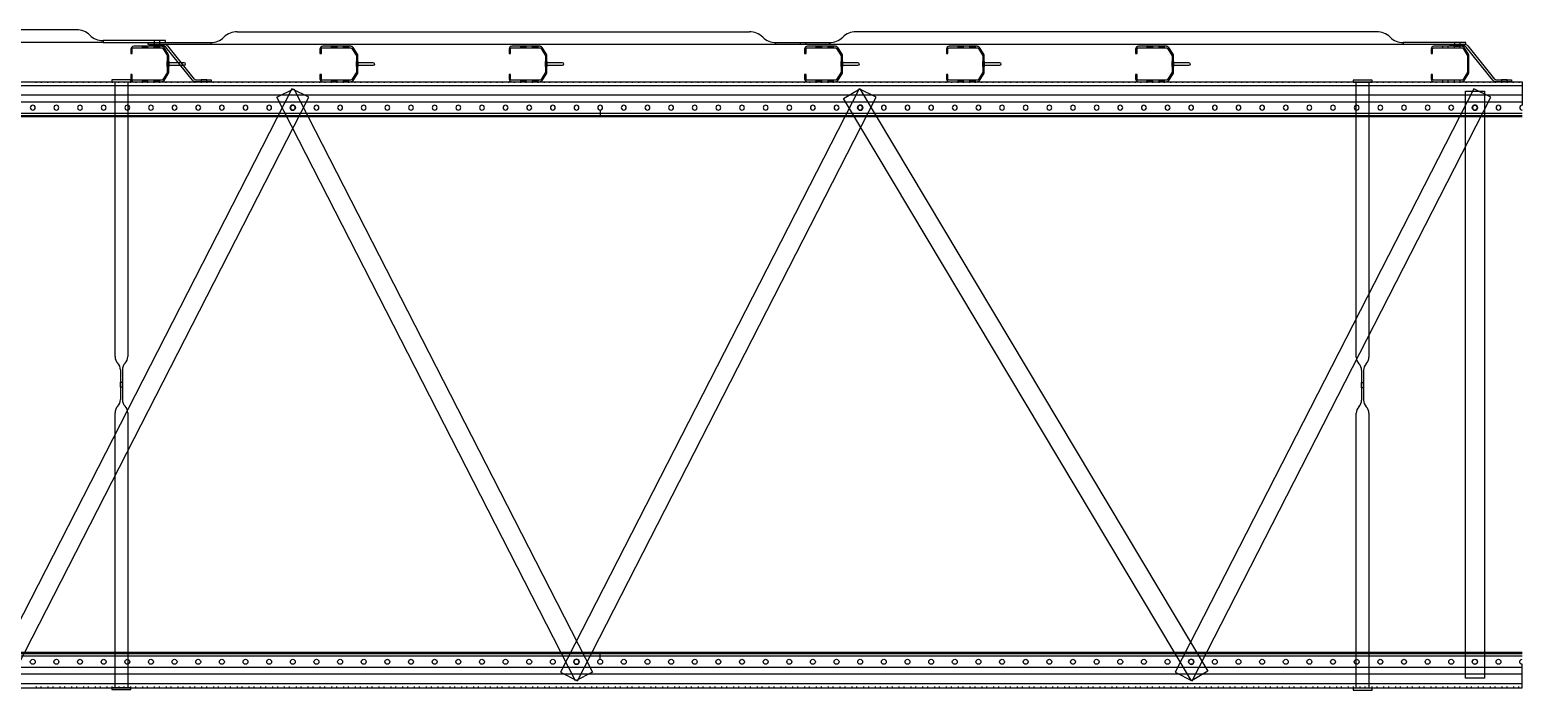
# Model space of a CAD drawing. Header units: millimetres. Extents: x -511490 to -68792, y -77452 to 318982.
# Drawn here: x -502792 to -499636, y 17859 to 19247 of the extents above; entities that cross this region are included whole.
import ezdxf

# ---------------------------------------------------------------- set-up
doc = ezdxf.new("R2010")
doc.units = ezdxf.units.MM
for name, color, linetype, lineweight in [('Multishuttle Phantom', 8, 'Continuous', 25), ('P05529 MS Rack Elevation$0$BRACING', 8, 'Continuous', 25), ('P05529 MS Rack Elevation$0$SUPPORTS & BRACKETS', 8, 'Continuous', 25)]:
    doc.layers.add(name, color=color, linetype=linetype, lineweight=lineweight)
doc.layers.add('P05529 MS Rack Elevation$0$Racking', color=8, linetype='Continuous')

# ---------------------------------------------------------------- blocks, each defined once
blk = doc.blocks.new('*U59')
for p, q in [((0, 11850), (49.8, 11850)), ((0, 11800), (0, 11850)), ((8.4, 11850), (8.4, 11800)), ((28.65, 11850), (28.65, 11800)), ((43.13, 11850), (43.13, 11800)), ((67.1, 11850), (67.1, 11800)), ((72.1, 11850), (72.1, 11800)), ((74.5, 11850), (74.5, 11800)), ((0, 11750), (0, 11800)), ((8.4, 11800), (8.4, 11750)), ((28.65, 11800), (28.65, 11750)), ((43.13, 11800), (43.13, 11750)), ((67.1, 11800), (67.1, 11750)), ((72.1, 11800), (72.1, 11750)), ((74.5, 11800), (74.5, 11750)), ((0, 11700), (0, 11750)), ((8.4, 11750), (8.4, 11700)), ((28.65, 11750), (28.65, 11700)), ((43.13, 11750), (43.13, 11700)), ((67.1, 11750), (67.1, 11700)), ((72.1, 11750), (72.1, 11700)), ((74.5, 11750), (74.5, 11700)), ((0, 11650), (0, 11700)), ((8.4, 11700), (8.4, 11650)), ((28.65, 11700), (28.65, 11650)), ((43.13, 11700), (43.13, 11650)), ((67.1, 11700), (67.1, 11650)), ((72.1, 11700), (72.1, 11650)), ((74.5, 11700), (74.5, 11650)), ((0, 11600), (0, 11650)), ((8.4, 11650), (8.4, 11600)), ((28.65, 11650), (28.65, 11600)), ((43.13, 11650), (43.13, 11600)), ((67.1, 11650), (67.1, 11600)), ((72.1, 11650), (72.1, 11600)), ((74.5, 11650), (74.5, 11600)), ((0, 11550), (0, 11600)), ((8.4, 11600), (8.4, 11550)), ((28.65, 11600), (28.65, 11550)), ((43.13, 11600), (43.13, 11550)), ((67.1, 11600), (67.1, 11550)), ((72.1, 11600), (72.1, 11550)), ((74.5, 11600), (74.5, 11550)), ((0, 11500), (0, 11550)), ((8.4, 11550), (8.4, 11500)), ((28.65, 11550), (28.65, 11500)), ((43.13, 11550), (43.13, 11500)), ((67.1, 11550), (67.1, 11500)), ((72.1, 11550), (72.1, 11500)), ((74.5, 11550), (74.5, 11500)), ((0, 11450), (0, 11500)), ((8.4, 11500), (8.4, 11450)), ((28.65, 11500), (28.65, 11450)), ((43.13, 11500), (43.13, 11450)), ((67.1, 11500), (67.1, 11450)), ((72.1, 11500), (72.1, 11450)), ((74.5, 11500), (74.5, 11450)), ((0, 11400), (0, 11450)), ((8.4, 11450), (8.4, 11400)), ((28.65, 11450), (28.65, 11400)), ((43.13, 11450), (43.13, 11400)), ((67.1, 11450), (67.1, 11400)), ((72.1, 11450), (72.1, 11400)), ((74.5, 11450), (74.5, 11400)), ((0, 11350), (0, 11400)), ((8.4, 11400), (8.4, 11350)), ((28.65, 11400), (28.65, 11350)), ((43.13, 11400), (43.13, 11350)), ((67.1, 11400), (67.1, 11350)), ((72.1, 11400), (72.1, 11350)), ((74.5, 11400), (74.5, 11350)), ((0, 11300), (0, 11350)), ((8.4, 11350), (8.4, 11300)), ((28.65, 11350), (28.65, 11300)), ((43.13, 11350), (43.13, 11300)), ((67.1, 11350), (67.1, 11300)), ((72.1, 11350), (72.1, 11300)), ((74.5, 11350), (74.5, 11300)), ((0, 11250), (0, 11300)), ((8.4, 11300), (8.4, 11250)), ((28.65, 11300), (28.65, 11250)), ((43.13, 11300), (43.13, 11250)), ((67.1, 11300), (67.1, 11250)), ((72.1, 11300), (72.1, 11250)), ((74.5, 11300), (74.5, 11250)), ((0, 11200), (0, 11250)), ((8.4, 11250), (8.4, 11200)), ((28.65, 11250), (28.65, 11200)), ((43.13, 11250), (43.13, 11200)), ((67.1, 11250), (67.1, 11200)), ((72.1, 11250), (72.1, 11200)), ((74.5, 11250), (74.5, 11200)), ((0, 11150), (0, 11200)), ((8.4, 11200), (8.4, 11150)), ((28.65, 11200), (28.65, 11150)), ((43.13, 11200), (43.13, 11150)), ((67.1, 11200), (67.1, 11150)), ((72.1, 11200), (72.1, 11150)), ((74.5, 11200), (74.5, 11150)), ((0, 11100), (0, 11150)), ((8.4, 11150), (8.4, 11100)), ((28.65, 11150), (28.65, 11100)), ((43.13, 11150), (43.13, 11100)), ((67.1, 11150), (67.1, 11100)), ((72.1, 11150), (72.1, 11100)), ((74.5, 11150), (74.5, 11100)), ((0, 11050), (0, 11100)), ((8.4, 11100), (8.4, 11050)), ((28.65, 11100), (28.65, 11050)), ((43.13, 11100), (43.13, 11050)), ((67.1, 11100), (67.1, 11050)), ((72.1, 11100), (72.1, 11050)), ((74.5, 11100), (74.5, 11050)), ((0, 11000), (0, 11050)), ((8.4, 11050), (8.4, 11000)), ((28.65, 11050), (28.65, 11000)), ((43.13, 11050), (43.13, 11000)), ((67.1, 11050), (67.1, 11000)), ((72.1, 11050), (72.1, 11000)), ((74.5, 11050), (74.5, 11000)), ((0, 10950), (0, 11000)), ((8.4, 11000), (8.4, 10950)), ((28.65, 11000), (28.65, 10950)), ((43.13, 11000), (43.13, 10950)), ((67.1, 11000), (67.1, 10950)), ((72.1, 11000), (72.1, 10950)), ((74.5, 11000), (74.5, 10950)), ((0, 10900), (0, 10950)), ((8.4, 10950), (8.4, 10900)), ((28.65, 10950), (28.65, 10900)), ((43.13, 10950), (43.13, 10900)), ((67.1, 10950), (67.1, 10900)), ((72.1, 10950), (72.1, 10900)), ((74.5, 10950), (74.5, 10900)), ((0, 10850), (0, 10900)), ((8.4, 10900), (8.4, 10850)), ((28.65, 10900), (28.65, 10850)), ((43.13, 10900), (43.13, 10850)), ((67.1, 10900), (67.1, 10850)), ((72.1, 10900), (72.1, 10850)), ((74.5, 10900), (74.5, 10850)), ((0, 10800), (0, 10850)), ((8.4, 10850), (8.4, 10800)), ((28.65, 10850), (28.65, 10800)), ((43.13, 10850), (43.13, 10800)), ((67.1, 10850), (67.1, 10800)), ((72.1, 10850), (72.1, 10800)), ((74.5, 10850), (74.5, 10800)), ((0, 10750), (0, 10800)), ((8.4, 10800), (8.4, 10750)), ((28.65, 10800), (28.65, 10750)), ((43.13, 10800), (43.13, 10750)), ((67.1, 10800), (67.1, 10750)), ((72.1, 10800), (72.1, 10750)), ((74.5, 10800), (74.5, 10750)), ((0, 10700), (0, 10750)), ((8.4, 10750), (8.4, 10700)), ((28.65, 10750), (28.65, 10700)), ((43.13, 10750), (43.13, 10700)), ((67.1, 10750), (67.1, 10700)), ((72.1, 10750), (72.1, 10700)), ((74.5, 10750), (74.5, 10700)), ((0, 10650), (0, 10700)), ((8.4, 10700), (8.4, 10650)), ((28.65, 10700), (28.65, 10650)), ((43.13, 10700), (43.13, 10650)), ((67.1, 10700), (67.1, 10650)), ((72.1, 10700), (72.1, 10650)), ((74.5, 10700), (74.5, 10650)), ((0, 10600), (0, 10650)), ((8.4, 10650), (8.4, 10600)), ((28.65, 10650), (28.65, 10600)), ((43.13, 10650), (43.13, 10600)), ((67.1, 10650), (67.1, 10600)), ((72.1, 10650), (72.1, 10600)), ((74.5, 10650), (74.5, 10600)), ((0, 10550), (0, 10600)), ((8.4, 10600), (8.4, 10550)), ((28.65, 10600), (28.65, 10550)), ((43.13, 10600), (43.13, 10550)), ((67.1, 10600), (67.1, 10550)), ((72.1, 10600), (72.1, 10550)), ((74.5, 10600), (74.5, 10550)), ((0, 10500), (0, 10550)), ((8.4, 10550), (8.4, 10500)), ((28.65, 10550), (28.65, 10500)), ((43.13, 10550), (43.13, 10500)), ((67.1, 10550), (67.1, 10500)), ((72.1, 10550), (72.1, 10500)), ((74.5, 10550), (74.5, 10500)), ((0, 10450), (0, 10500)), ((8.4, 10500), (8.4, 10450)), ((28.65, 10500), (28.65, 10450)), ((43.13, 10500), (43.13, 10450)), ((67.1, 10500), (67.1, 10450)), ((72.1, 10500), (72.1, 10450)), ((74.5, 10500), (74.5, 10450)), ((0, 10400), (0, 10450)), ((8.4, 10450), (8.4, 10400)), ((28.65, 10450), (28.65, 10400)), ((43.13, 10450), (43.13, 10400)), ((67.1, 10450), (67.1, 10400)), ((72.1, 10450), (72.1, 10400)), ((74.5, 10450), (74.5, 10400)), ((0, 10350), (0, 10400)), ((8.4, 10400), (8.4, 10350)), ((28.65, 10400), (28.65, 10350)), ((43.13, 10400), (43.13, 10350)), ((67.1, 10400), (67.1, 10350)), ((72.1, 10400), (72.1, 10350)), ((74.5, 10400), (74.5, 10350)), ((0, 10300), (0, 10350)), ((8.4, 10350), (8.4, 10300)), ((28.65, 10350), (28.65, 10300)), ((43.13, 10350), (43.13, 10300)), ((67.1, 10350), (67.1, 10300)), ((72.1, 10350), (72.1, 10300)), ((74.5, 10350), (74.5, 10300)), ((0, 10250), (0, 10300)), ((8.4, 10300), (8.4, 10250)), ((28.65, 10300), (28.65, 10250)), ((43.13, 10300), (43.13, 10250)), ((67.1, 10300), (67.1, 10250)), ((72.1, 10300), (72.1, 10250)), ((74.5, 10300), (74.5, 10250)), ((0, 10200), (0, 10250)), ((8.4, 10250), (8.4, 10200)), ((28.65, 10250), (28.65, 10200)), ((43.13, 10250), (43.13, 10200)), ((67.1, 10250), (67.1, 10200)), ((72.1, 10250), (72.1, 10200)), ((74.5, 10250), (74.5, 10200)), ((0, 10150), (0, 10200)), ((8.4, 10200), (8.4, 10150)), ((28.65, 10200), (28.65, 10150)), ((43.13, 10200), (43.13, 10150)), ((67.1, 10200), (67.1, 10150)), ((72.1, 10200), (72.1, 10150)), ((74.5, 10200), (74.5, 10150)), ((0, 10100), (0, 10150)), ((8.4, 10150), (8.4, 10100)), ((28.65, 10150), (28.65, 10100)), ((43.13, 10150), (43.13, 10100)), ((67.1, 10150), (67.1, 10100)), ((72.1, 10150), (72.1, 10100)), ((74.5, 10150), (74.5, 10100)), ((0, 10050), (0, 10100)), ((8.4, 10100), (8.4, 10050)), ((28.65, 10100), (28.65, 10050)), ((43.13, 10100), (43.13, 10050)), ((67.1, 10100), (67.1, 10050)), ((72.1, 10100), (72.1, 10050)), ((74.5, 10100), (74.5, 10050)), ((0, 10000), (0, 10050)), ((8.4, 10050), (8.4, 10000)), ((28.65, 10050), (28.65, 10000)), ((43.13, 10050), (43.13, 10000)), ((67.1, 10050), (67.1, 10000)), ((72.1, 10050), (72.1, 10000)), ((74.5, 10050), (74.5, 10000)), ((0, 9950), (0, 10000)), ((8.4, 10000), (8.4, 9950)), ((28.65, 10000), (28.65, 9950)), ((43.13, 10000), (43.13, 9950)), ((67.1, 10000), (67.1, 9950)), ((72.1, 10000), (72.1, 9950)), ((74.5, 10000), (74.5, 9950)), ((0, 9900), (0, 9950)), ((8.4, 9950), (8.4, 9900)), ((28.65, 9950), (28.65, 9900)), ((43.13, 9950), (43.13, 9900)), ((67.1, 9950), (67.1, 9900)), ((72.1, 9950), (72.1, 9900)), ((74.5, 9950), (74.5, 9900)), ((0, 9850), (0, 9900)), ((8.4, 9900), (8.4, 9850)), ((28.65, 9900), (28.65, 9850)), ((43.13, 9900), (43.13, 9850)), ((60.2, 9900), (74.5, 9900)), ((67.1, 9900), (67.1, 9850)), ((72.1, 9900), (72.1, 9850)), ((74.5, 9900), (74.5, 9850)), ((0, 9800), (0, 9850)), ((8.4, 9850), (8.4, 9800)), ((28.65, 9850), (28.65, 9800)), ((43.13, 9850), (43.13, 9800)), ((67.1, 9850), (67.1, 9800)), ((72.1, 9850), (72.1, 9800)), ((74.5, 9850), (74.5, 9800)), ((0, 9750), (0, 9800)), ((8.4, 9800), (8.4, 9750)), ((28.65, 9800), (28.65, 9750)), ((43.13, 9800), (43.13, 9750)), ((67.1, 9800), (67.1, 9750)), ((72.1, 9800), (72.1, 9750)), ((74.5, 9800), (74.5, 9750)), ((0, 9700), (0, 9750)), ((8.4, 9750), (8.4, 9700)), ((28.65, 9750), (28.65, 9700)), ((43.13, 9750), (43.13, 9700)), ((67.1, 9750), (67.1, 9700)), ((72.1, 9750), (72.1, 9700)), ((74.5, 9750), (74.5, 9700)), ((0, 9650), (0, 9700)), ((8.4, 9700), (8.4, 9650)), ((28.65, 9700), (28.65, 9650)), ((43.13, 9700), (43.13, 9650)), ((67.1, 9700), (67.1, 9650)), ((72.1, 9700), (72.1, 9650)), ((74.5, 9700), (74.5, 9650)), ((0, 9600), (0, 9650)), ((8.4, 9650), (8.4, 9600)), ((28.65, 9650), (28.65, 9600)), ((43.13, 9650), (43.13, 9600)), ((67.1, 9650), (67.1, 9600)), ((72.1, 9650), (72.1, 9600)), ((74.5, 9650), (74.5, 9600)), ((0, 9550), (0, 9600)), ((8.4, 9600), (8.4, 9550)), ((28.65, 9600), (28.65, 9550)), ((43.13, 9600), (43.13, 9550)), ((67.1, 9600), (67.1, 9550)), ((72.1, 9600), (72.1, 9550)), ((74.5, 9600), (74.5, 9550)), ((0, 9500), (0, 9550)), ((8.4, 9550), (8.4, 9500)), ((28.65, 9550), (28.65, 9500)), ((43.13, 9550), (43.13, 9500)), ((67.1, 9550), (67.1, 9500)), ((72.1, 9550), (72.1, 9500)), ((74.5, 9550), (74.5, 9500)), ((0, 9450), (0, 9500)), ((8.4, 9500), (8.4, 9450)), ((28.65, 9500), (28.65, 9450)), ((43.13, 9500), (43.13, 9450)), ((67.1, 9500), (67.1, 9450)), ((72.1, 9500), (72.1, 9450)), ((74.5, 9500), (74.5, 9450)), ((0, 9400), (0, 9450)), ((8.4, 9450), (8.4, 9400)), ((28.65, 9450), (28.65, 9400)), ((43.13, 9450), (43.13, 9400)), ((67.1, 9450), (67.1, 9400)), ((72.1, 9450), (72.1, 9400)), ((74.5, 9450), (74.5, 9400)), ((0, 9350), (0, 9400)), ((8.4, 9400), (8.4, 9350)), ((28.65, 9400), (28.65, 9350)), ((43.13, 9400), (43.13, 9350)), ((67.1, 9400), (67.1, 9350)), ((72.1, 9400), (72.1, 9350)), ((74.5, 9400), (74.5, 9350)), ((0, 9300), (0, 9350)), ((8.4, 9350), (8.4, 9300)), ((28.65, 9350), (28.65, 9300)), ((43.13, 9350), (43.13, 9300)), ((67.1, 9350), (67.1, 9300)), ((72.1, 9350), (72.1, 9300)), ((74.5, 9350), (74.5, 9300)), ((0, 9250), (0, 9300)), ((8.4, 9300), (8.4, 9250)), ((28.65, 9300), (28.65, 9250)), ((43.13, 9300), (43.13, 9250)), ((67.1, 9300), (67.1, 9250)), ((72.1, 9300), (72.1, 9250)), ((74.5, 9300), (74.5, 9250)), ((0, 9200), (0, 9250)), ((8.4, 9250), (8.4, 9200)), ((28.65, 9250), (28.65, 9200)), ((43.13, 9250), (43.13, 9200)), ((67.1, 9250), (67.1, 9200)), ((72.1, 9250), (72.1, 9200)), ((74.5, 9250), (74.5, 9200)), ((0, 9150), (0, 9200)), ((8.4, 9200), (8.4, 9150)), ((28.65, 9200), (28.65, 9150)), ((43.13, 9200), (43.13, 9150)), ((67.1, 9200), (67.1, 9150)), ((72.1, 9200), (72.1, 9150)), ((74.5, 9200), (74.5, 9150)), ((0, 9100), (0, 9150)), ((8.4, 9150), (8.4, 9100)), ((28.65, 9150), (28.65, 9100)), ((43.13, 9150), (43.13, 9100)), ((67.1, 9150), (67.1, 9100)), ((72.1, 9150), (72.1, 9100)), ((74.5, 9150), (74.5, 9100)), ((0, 9050), (0, 9100)), ((8.4, 9100), (8.4, 9050)), ((28.65, 9100), (28.65, 9050)), ((43.13, 9100), (43.13, 9050)), ((67.1, 9100), (67.1, 9050)), ((72.1, 9100), (72.1, 9050)), ((74.5, 9100), (74.5, 9050)), ((0, 9000), (0, 9050)), ((8.4, 9050), (8.4, 9000)), ((28.65, 9050), (28.65, 9000)), ((43.13, 9050), (43.13, 9000)), ((67.1, 9050), (67.1, 9000)), ((72.1, 9050), (72.1, 9000)), ((74.5, 9050), (74.5, 9000)), ((0, 8950), (0, 9000)), ((8.4, 9000), (8.4, 8950)), ((28.65, 9000), (28.65, 8950)), ((43.13, 9000), (43.13, 8950)), ((67.1, 9000), (67.1, 8950)), ((72.1, 9000), (72.1, 8950)), ((74.5, 9000), (74.5, 8950)), ((0, 8900), (0, 8950)), ((8.4, 8950), (8.4, 8900)), ((28.65, 8950), (28.65, 8900)), ((43.13, 8950), (43.13, 8900)), ((67.1, 8950), (67.1, 8900)), ((72.1, 8950), (72.1, 8900)), ((74.5, 8950), (74.5, 8900)), ((0, 8850), (0, 8900)), ((8.4, 8900), (8.4, 8850)), ((28.65, 8900), (28.65, 8850)), ((43.13, 8900), (43.13, 8850)), ((67.1, 8900), (67.1, 8850)), ((72.1, 8900), (72.1, 8850)), ((74.5, 8900), (74.5, 8850)), ((0, 8800), (0, 8850)), ((8.4, 8850), (8.4, 8800)), ((28.65, 8850), (28.65, 8800)), ((43.13, 8850), (43.13, 8800)), ((67.1, 8850), (67.1, 8800)), ((72.1, 8850), (72.1, 8800)), ((74.5, 8850), (74.5, 8800)), ((0, 8750), (0, 8800)), ((8.4, 8800), (8.4, 8750)), ((28.65, 8800), (28.65, 8750)), ((43.13, 8800), (43.13, 8750)), ((67.1, 8800), (67.1, 8750)), ((72.1, 8800), (72.1, 8750)), ((74.5, 8800), (74.5, 8750)), ((0, 8700), (0, 8750)), ((8.4, 8750), (8.4, 8700)), ((28.65, 8750), (28.65, 8700)), ((43.13, 8750), (43.13, 8700)), ((67.1, 8750), (67.1, 8700)), ((72.1, 8750), (72.1, 8700)), ((74.5, 8750), (74.5, 8700)), ((0, 8650), (0, 8700)), ((8.4, 8700), (8.4, 8650)), ((28.65, 8700), (28.65, 8650)), ((43.13, 8700), (43.13, 8650)), ((67.1, 8700), (67.1, 8650)), ((72.1, 8700), (72.1, 8650)), ((74.5, 8700), (74.5, 8650))]:
    blk.add_line(p, q)
for points in [[(2.4, 11832), (0, 11832), (0, 11843), (2.4, 11843)], [(2.4, 11807), (0, 11807), (0, 11818), (2.4, 11818)], [(2.4, 11782), (0, 11782), (0, 11793), (2.4, 11793)], [(2.4, 11757), (0, 11757), (0, 11768), (2.4, 11768)], [(2.4, 11732), (0, 11732), (0, 11743), (2.4, 11743)], [(2.4, 11707), (0, 11707), (0, 11718), (2.4, 11718)], [(2.4, 11682), (0, 11682), (0, 11693), (2.4, 11693)], [(2.4, 11657), (0, 11657), (0, 11668), (2.4, 11668)], [(2.4, 11632), (0, 11632), (0, 11643), (2.4, 11643)], [(2.4, 11607), (0, 11607), (0, 11618), (2.4, 11618)], [(2.4, 11582), (0, 11582), (0, 11593), (2.4, 11593)], [(2.4, 11557), (0, 11557), (0, 11568), (2.4, 11568)], [(2.4, 11532), (0, 11532), (0, 11543), (2.4, 11543)], [(2.4, 11507), (0, 11507), (0, 11518), (2.4, 11518)], [(2.4, 11482), (0, 11482), (0, 11493), (2.4, 11493)], [(2.4, 11457), (0, 11457), (0, 11468), (2.4, 11468)], [(2.4, 11432), (0, 11432), (0, 11443), (2.4, 11443)], [(2.4, 11407), (0, 11407), (0, 11418), (2.4, 11418)], [(2.4, 11382), (0, 11382), (0, 11393), (2.4, 11393)], [(2.4, 11357), (0, 11357), (0, 11368), (2.4, 11368)], [(2.4, 11332), (0, 11332), (0, 11343), (2.4, 11343)], [(2.4, 11307), (0, 11307), (0, 11318), (2.4, 11318)], [(2.4, 11282), (0, 11282), (0, 11293), (2.4, 11293)], [(2.4, 11257), (0, 11257), (0, 11268), (2.4, 11268)], [(2.4, 11232), (0, 11232), (0, 11243), (2.4, 11243)], [(2.4, 11207), (0, 11207), (0, 11218), (2.4, 11218)], [(2.4, 11182), (0, 11182), (0, 11193), (2.4, 11193)], [(2.4, 11157), (0, 11157), (0, 11168), (2.4, 11168)], [(2.4, 11132), (0, 11132), (0, 11143), (2.4, 11143)], [(2.4, 11107), (0, 11107), (0, 11118), (2.4, 11118)], [(2.4, 11082), (0, 11082), (0, 11093), (2.4, 11093)], [(2.4, 11057), (0, 11057), (0, 11068), (2.4, 11068)], [(2.4, 11032), (0, 11032), (0, 11043), (2.4, 11043)], [(2.4, 11007), (0, 11007), (0, 11018), (2.4, 11018)], [(2.4, 10982), (0, 10982), (0, 10993), (2.4, 10993)], [(2.4, 10957), (0, 10957), (0, 10968), (2.4, 10968)], [(2.4, 10932), (0, 10932), (0, 10943), (2.4, 10943)], [(2.4, 10907), (0, 10907), (0, 10918), (2.4, 10918)], [(2.4, 10882), (0, 10882), (0, 10893), (2.4, 10893)], [(2.4, 10857), (0, 10857), (0, 10868), (2.4, 10868)], [(2.4, 10832), (0, 10832), (0, 10843), (2.4, 10843)], [(2.4, 10807), (0, 10807), (0, 10818), (2.4, 10818)], [(2.4, 10782), (0, 10782), (0, 10793), (2.4, 10793)], [(2.4, 10757), (0, 10757), (0, 10768), (2.4, 10768)], [(2.4, 10732), (0, 10732), (0, 10743), (2.4, 10743)], [(2.4, 10707), (0, 10707), (0, 10718), (2.4, 10718)], [(2.4, 10682), (0, 10682), (0, 10693), (2.4, 10693)], [(2.4, 10657), (0, 10657), (0, 10668), (2.4, 10668)], [(2.4, 10632), (0, 10632), (0, 10643), (2.4, 10643)], [(2.4, 10607), (0, 10607), (0, 10618), (2.4, 10618)], [(2.4, 10582), (0, 10582), (0, 10593), (2.4, 10593)], [(2.4, 10557), (0, 10557), (0, 10568), (2.4, 10568)], [(2.4, 10532), (0, 10532), (0, 10543), (2.4, 10543)], [(2.4, 10507), (0, 10507), (0, 10518), (2.4, 10518)], [(2.4, 10482), (0, 10482), (0, 10493), (2.4, 10493)], [(2.4, 10457), (0, 10457), (0, 10468), (2.4, 10468)], [(2.4, 10432), (0, 10432), (0, 10443), (2.4, 10443)], [(2.4, 10407), (0, 10407), (0, 10418), (2.4, 10418)], [(2.4, 10382), (0, 10382), (0, 10393), (2.4, 10393)], [(2.4, 10357), (0, 10357), (0, 10368), (2.4, 10368)], [(2.4, 10332), (0, 10332), (0, 10343), (2.4, 10343)], [(2.4, 10307), (0, 10307), (0, 10318), (2.4, 10318)], [(2.4, 10282), (0, 10282), (0, 10293), (2.4, 10293)], [(2.4, 10257), (0, 10257), (0, 10268), (2.4, 10268)], [(2.4, 10232), (0, 10232), (0, 10243), (2.4, 10243)], [(2.4, 10207), (0, 10207), (0, 10218), (2.4, 10218)], [(2.4, 10182), (0, 10182), (0, 10193), (2.4, 10193)], [(2.4, 10157), (0, 10157), (0, 10168), (2.4, 10168)], [(2.4, 10132), (0, 10132), (0, 10143), (2.4, 10143)], [(2.4, 10107), (0, 10107), (0, 10118), (2.4, 10118)], [(2.4, 10082), (0, 10082), (0, 10093), (2.4, 10093)], [(2.4, 10057), (0, 10057), (0, 10068), (2.4, 10068)], [(2.4, 10032), (0, 10032), (0, 10043), (2.4, 10043)], [(2.4, 10007), (0, 10007), (0, 10018), (2.4, 10018)], [(2.4, 9982), (0, 9982), (0, 9993), (2.4, 9993)], [(2.4, 9957), (0, 9957), (0, 9968), (2.4, 9968)], [(2.4, 9932), (0, 9932), (0, 9943), (2.4, 9943)], [(2.4, 9907), (0, 9907), (0, 9918), (2.4, 9918)], [(2.4, 9882), (0, 9882), (0, 9893), (2.4, 9893)], [(2.4, 9857), (0, 9857), (0, 9868), (2.4, 9868)], [(2.4, 9832), (0, 9832), (0, 9843), (2.4, 9843)], [(2.4, 9807), (0, 9807), (0, 9818), (2.4, 9818)], [(2.4, 9782), (0, 9782), (0, 9793), (2.4, 9793)], [(2.4, 9757), (0, 9757), (0, 9768), (2.4, 9768)], [(2.4, 9732), (0, 9732), (0, 9743), (2.4, 9743)], [(2.4, 9707), (0, 9707), (0, 9718), (2.4, 9718)], [(2.4, 9682), (0, 9682), (0, 9693), (2.4, 9693)], [(2.4, 9657), (0, 9657), (0, 9668), (2.4, 9668)], [(2.4, 9632), (0, 9632), (0, 9643), (2.4, 9643)], [(2.4, 9607), (0, 9607), (0, 9618), (2.4, 9618)], [(2.4, 9582), (0, 9582), (0, 9593), (2.4, 9593)], [(2.4, 9557), (0, 9557), (0, 9568), (2.4, 9568)], [(2.4, 9532), (0, 9532), (0, 9543), (2.4, 9543)], [(2.4, 9507), (0, 9507), (0, 9518), (2.4, 9518)], [(2.4, 9482), (0, 9482), (0, 9493), (2.4, 9493)], [(2.4, 9457), (0, 9457), (0, 9468), (2.4, 9468)], [(2.4, 9432), (0, 9432), (0, 9443), (2.4, 9443)], [(2.4, 9407), (0, 9407), (0, 9418), (2.4, 9418)], [(2.4, 9382), (0, 9382), (0, 9393), (2.4, 9393)], [(2.4, 9357), (0, 9357), (0, 9368), (2.4, 9368)], [(2.4, 9332), (0, 9332), (0, 9343), (2.4, 9343)], [(2.4, 9307), (0, 9307), (0, 9318), (2.4, 9318)], [(2.4, 9282), (0, 9282), (0, 9293), (2.4, 9293)], [(2.4, 9257), (0, 9257), (0, 9268), (2.4, 9268)], [(2.4, 9232), (0, 9232), (0, 9243), (2.4, 9243)], [(2.4, 9207), (0, 9207), (0, 9218), (2.4, 9218)], [(2.4, 9182), (0, 9182), (0, 9193), (2.4, 9193)], [(2.4, 9157), (0, 9157), (0, 9168), (2.4, 9168)], [(2.4, 9132), (0, 9132), (0, 9143), (2.4, 9143)], [(2.4, 9107), (0, 9107), (0, 9118), (2.4, 9118)], [(2.4, 9082), (0, 9082), (0, 9093), (2.4, 9093)], [(2.4, 9057), (0, 9057), (0, 9068), (2.4, 9068)], [(2.4, 9032), (0, 9032), (0, 9043), (2.4, 9043)], [(2.4, 9007), (0, 9007), (0, 9018), (2.4, 9018)], [(2.4, 8982), (0, 8982), (0, 8993), (2.4, 8993)], [(2.4, 8957), (0, 8957), (0, 8968), (2.4, 8968)], [(2.4, 8932), (0, 8932), (0, 8943), (2.4, 8943)], [(2.4, 8907), (0, 8907), (0, 8918), (2.4, 8918)], [(2.4, 8882), (0, 8882), (0, 8893), (2.4, 8893)], [(2.4, 8857), (0, 8857), (0, 8868), (2.4, 8868)], [(2.4, 8832), (0, 8832), (0, 8843), (2.4, 8843)], [(2.4, 8807), (0, 8807), (0, 8818), (2.4, 8818)], [(2.4, 8782), (0, 8782), (0, 8793), (2.4, 8793)], [(2.4, 8757), (0, 8757), (0, 8768), (2.4, 8768)], [(2.4, 8732), (0, 8732), (0, 8743), (2.4, 8743)], [(2.4, 8707), (0, 8707), (0, 8718), (2.4, 8718)]]:
    blk.add_lwpolyline(points)
for centre, start, end in [((55, 11850), 180, 0), ((55, 11800), 0, 180), ((55, 11800), 180, 0), ((55, 11750), 0, 180), ((55, 11750), 180, 0), ((55, 11700), 0, 180), ((55, 11700), 180, 0), ((55, 11650), 0, 180), ((55, 11650), 180, 0), ((55, 11600), 0, 180), ((55, 11600), 180, 0), ((55, 11550), 0, 180), ((55, 11550), 180, 0), ((55, 11500), 0, 180), ((55, 11500), 180, 0), ((55, 11450), 0, 180), ((55, 11450), 180, 0), ((55, 11400), 0, 180), ((55, 11400), 180, 0), ((55, 11350), 0, 180), ((55, 11350), 180, 0), ((55, 11300), 0, 180), ((55, 11300), 180, 0), ((55, 11250), 0, 180), ((55, 11250), 180, 0), ((55, 11200), 0, 180), ((55, 11200), 180, 0), ((55, 11150), 0, 180), ((55, 11150), 180, 0), ((55, 11100), 0, 180), ((55, 11100), 180, 0), ((55, 11050), 0, 180), ((55, 11050), 180, 0), ((55, 11000), 0, 180), ((55, 11000), 180, 0), ((55, 10950), 0, 180), ((55, 10950), 180, 0), ((55, 10900), 0, 180), ((55, 10900), 180, 0), ((55, 10850), 0, 180), ((55, 10850), 180, 0), ((55, 10800), 0, 180), ((55, 10800), 180, 0), ((55, 10750), 0, 180), ((55, 10750), 180, 0), ((55, 10700), 0, 180), ((55, 10700), 180, 0), ((55, 10650), 0, 180), ((55, 10650), 180, 0), ((55, 10600), 0, 180), ((55, 10600), 180, 0), ((55, 10550), 0, 180), ((55, 10550), 180, 0), ((55, 10500), 0, 180), ((55, 10500), 180, 0), ((55, 10450), 0, 180), ((55, 10450), 180, 0), ((55, 10400), 0, 180), ((55, 10400), 180, 0), ((55, 10350), 0, 180), ((55, 10350), 180, 0), ((55, 10300), 0, 180), ((55, 10300), 180, 0), ((55, 10250), 0, 180), ((55, 10250), 180, 0), ((55, 10200), 0, 180), ((55, 10200), 180, 0), ((55, 10150), 0, 180), ((55, 10150), 180, 0), ((55, 10100), 0, 180), ((55, 10100), 180, 0), ((55, 10050), 0, 180), ((55, 10050), 180, 0), ((55, 10000), 0, 180), ((55, 10000), 180, 0), ((55, 9950), 0, 180), ((55, 9950), 180, 0), ((55, 9900), 0, 180), ((55, 9900), 180, 0), ((55, 9850), 0, 180), ((55, 9850), 180, 0), ((55, 9800), 0, 180), ((55, 9800), 180, 0), ((55, 9750), 0, 180), ((55, 9750), 180, 0), ((55, 9700), 0, 180), ((55, 9700), 180, 0), ((55, 9650), 0, 180), ((55, 9650), 180, 0), ((55, 9600), 0, 180), ((55, 9600), 180, 0), ((55, 9550), 0, 180), ((55, 9550), 180, 0), ((55, 9500), 0, 180), ((55, 9500), 180, 0), ((55, 9450), 0, 180), ((55, 9450), 180, 0), ((55, 9400), 0, 180), ((55, 9400), 180, 0), ((55, 9350), 0, 180), ((55, 9350), 180, 0), ((55, 9300), 0, 180), ((55, 9300), 180, 0), ((55, 9250), 0, 180), ((55, 9250), 180, 0), ((55, 9200), 0, 180), ((55, 9200), 180, 0), ((55, 9150), 0, 180), ((55, 9150), 180, 0), ((55, 9100), 0, 180), ((55, 9100), 180, 0), ((55, 9050), 0, 180), ((55, 9050), 180, 0), ((55, 9000), 0, 180), ((55, 9000), 180, 0), ((55, 8950), 0, 180), ((55, 8950), 180, 0), ((55, 8900), 0, 180), ((55, 8900), 180, 0), ((55, 8850), 0, 180), ((55, 8850), 180, 0), ((55, 8800), 0, 180), ((55, 8800), 180, 0), ((55, 8750), 0, 180), ((55, 8750), 180, 0), ((55, 8700), 0, 180), ((55, 8700), 180, 0)]:
    blk.add_arc(centre, 5.2, start, end)
blk = doc.blocks.new('*U55')
blk.add_lwpolyline([(-35, 20), (1208, 20), (1208, -20), (-35, -20)], close=True)
for centre in [(0, 0), (1173, 0)]:
    blk.add_circle(centre, 5.5)
blk = doc.blocks.new('*U56')
blk.add_lwpolyline([(-40.3, 1.9), (1195.1, 633.7), (1213.3, 598.1), (-22.1, -33.7)], close=True)
for centre in [(1173, 600), (0, 0)]:
    blk.add_circle(centre, 5.5)
blk = doc.blocks.new('*U46')
blk.add_lwpolyline([(-40.3, -0.8), (1192.8, 735.1), (1213.3, 700.8), (-19.8, -35.1)], close=True)
for centre in [(1173, 700), (0, 0)]:
    blk.add_circle(centre, 5.5)
blk = doc.blocks.new('*U30')
blk.add_lwpolyline([(-6, -52), (-15.4, -52), (-15.4, -55), (-6, -55, 0.414214), (0, -49), (0, 10, 0.256291), (-2.8, 15.1), (-16.9, 24.1, 0.142766), (-20.1, 25), (-54.9, 25, 0.142766), (-58.1, 24.1), (-72.2, 15.1, 0.256291), (-75, 10), (-75, -49, 0.414214), (-69, -55), (-59.6, -55), (-59.6, -52), (-69, -52, -0.414214), (-72, -49), (-72, 10, -0.256291), (-70.6, 12.5), (-56.5, 21.5, -0.142766), (-54.9, 22), (-20.1, 22, -0.142766), (-18.5, 21.5), (-4.4, 12.5, -0.256291), (-3, 10), (-3, -49, -0.414214)], format="xyb", close=True)
for points in [[(-75, 5.5), (-72, 5.5), (-72, -5.5), (-75, -5.5)], [(-43, 25), (-32, 25), (-32, 22), (-43, 22)], [(-3, 5.5), (0, 5.5), (0, -5.5), (-3, -5.5)], [(-75, -19.5), (-72, -19.5), (-72, -30.5), (-75, -30.5)], [(-3, -19.5), (0, -19.5), (0, -30.5), (-3, -30.5)]]:
    blk.add_lwpolyline(points, close=True)
blk = doc.blocks.new('*U52')
for p, q in [((610, 2), (673, 2)), ((610, -2), (673, -2))]:
    blk.add_line(p, q)
for points in [[(0, 20), (-4, 20), (-4, -20), (0, -20)], [(636, 2), (647, 2), (647, -2), (636, -2)], [(1287, 20), (1283, 20), (1283, -20), (1287, -20)]]:
    blk.add_lwpolyline(points, close=True)
for points in [[(582, -13.5), (0, -13.5), (0, 13.5), (582, 13.5)], [(701, 13.5), (1283, 13.5), (1283, -13.5), (701, -13.5)]]:
    blk.add_lwpolyline(points)
for centre, start, end in [((582, -6.5), 45.5409, 90), ((610, 22), 225.5409, 270), ((673, 22), 270, 314.4591), ((701, -6.5), 90, 134.4591), ((582, 6.5), 270, 314.4591), ((610, -22), 90, 134.4591), ((673, -22), 45.5409, 90), ((701, 6.5), 225.5409, 270)]:
    blk.add_arc(centre, 20, start, end)
blk = doc.blocks.new('*U53')
for p, q in [((4, 15), (0, 15)), ((0, 15), (0, -18.1)), ((4, -18.1), (4, 15)), ((3, -24.3), (73.5, -80.7)), ((76, -77.6), (5.5, -21.2)), ((75, -83.8), (75, -115)), ((79, -115), (79, -83.8)), ((75, -115), (79, -115))]:
    blk.add_line(p, q)
for points in [[(0, 6), (4, 6), (4, -6), (0, -6)], [(75, -94), (79, -94), (79, -106), (75, -106)]]:
    blk.add_lwpolyline(points, close=True)
for centre, radius, start, end in [((8, -18.1), 8, 180, 231.3402), ((8, -18.1), 4, 180, 231.3402), ((71, -83.8), 4, 0, 51.3402), ((71, -83.8), 8, 0, 51.3402)]:
    blk.add_arc(centre, radius, start, end)
blk = doc.blocks.new('P05529 MS Rack Elevation$0$PLAN BRACE END')
at = {"layer": 'P05529 MS Rack Elevation$0$BRACING'}
blk.add_blockref('*U52', (-1284, -75), dxfattribs=at)
at = {"layer": 'P05529 MS Rack Elevation$0$SUPPORTS & BRACKETS', "xscale": -1}
blk.add_blockref('*U53', (-1284, 100), dxfattribs=at)
blk = doc.blocks.new('*U40')
for p, q in [((0, 2930.5), (4, 2930.5)), ((0, 2919.5), (4, 2919.5)), ((4, 2811.1), (4, 1519.7)), ((-22.9, 2755.1), (-22.9, 1575.7)), ((0, 1468.6), (4, 1468.6)), ((0, 1457.6), (4, 1457.6)), ((4, 113.9), (4, 1406.5)), ((-22.9, 169.9), (-22.9, 1350.4)), ((0, 5.5), (4, 5.5)), ((0, -5.5), (4, -5.5))]:
    blk.add_line(p, q)
for points in [[(4, 2811.1), (4, 2943.1), (0, 2943.1), (0, 2811.1), (4, 2811.1)], [(4, 113.9), (4, -18.1), (0, -18.1), (0, 113.9), (4, 113.9)]]:
    blk.add_lwpolyline(points)
blk.add_lwpolyline([(4, 1406.5), (0, 1406.5), (0, 1519.7), (4, 1519.7)], close=True)
for centre, start, end in [((-40, 2811.1), 315.5409, 0), ((17.1, 2755.1), 135.5409, 180), ((17.1, 1575.7), 180, 224.4591), ((-40, 1519.7), 0, 44.4591), ((-40, 1406.5), 315.5409, 0), ((17.1, 1350.4), 135.5409, 180), ((17.1, 169.9), 180, 224.4591), ((-40, 113.9), 0, 44.4591)]:
    blk.add_arc(centre, 40, start, end)
blk = doc.blocks.new('P05529 MS Rack Elevation$0$Backstops')
at = {"layer": 'P05529 MS Rack Elevation$0$Racking'}
blk.add_lwpolyline([(0, 3.15), (31.85, 3.15, -1), (31.85, -3.15), (0, -3.15)], format="xyb", dxfattribs=at)
blk = doc.blocks.new('Multishuttle')
at = {"layer": 'Multishuttle Phantom', "color": 8}
for p, q in [((9136.4, 9200.9), (10219.8, 9200.9)), ((11546.6, 9200.9), (10445.1, 9200.9)), ((8961, 9178), (8961, 9174)), ((8972, 9178), (8972, 9174)), ((10327, 9178), (10327, 9174)), ((10338, 9178), (10338, 9174)), ((11711, 9178), (11711, 9174)), ((11722, 9178), (11722, 9174))]:
    blk.add_line(p, q, dxfattribs=at)
for points in [[(11734.6, 9174), (8948.4, 9174), (8948.4, 9178), (9080.4, 9178), (9080.4, 9174)], [(10275.9, 9174), (10275.9, 9178), (10389, 9178), (10389, 9174)], [(11734.6, 9174), (11734.6, 9178), (11602.6, 9178), (11602.6, 9174)], [(11686, 9167), (11686, 9170)], [(11697, 9170), (11697, 9167)], [(11711, 9167), (11711, 9170)], [(11722, 9170), (11722, 9167)], [(11738.5, 9138), (11741.5, 9138)], [(11741.5, 9127), (11738.5, 9127)], [(11686, 9095), (11686, 9098)], [(11697, 9098), (11697, 9095)], [(11711, 9095), (11711, 9098)], [(11722, 9098), (11722, 9095)]]:
    blk.add_lwpolyline(points, dxfattribs=at)
blk.add_lwpolyline([(11664.5, 9101), (11664.5, 9110.4), (11661.5, 9110.4), (11661.5, 9101, 0.414214), (11667.5, 9095), (11726.5, 9095, 0.256291), (11731.6, 9097.8), (11740.6, 9111.9, 0.142766), (11741.5, 9115.1), (11741.5, 9149.9, 0.142766), (11740.6, 9153.1), (11731.6, 9167.2, 0.256291), (11726.5, 9170), (11667.5, 9170, 0.414214), (11661.5, 9164), (11661.5, 9154.6), (11664.5, 9154.6), (11664.5, 9164, -0.414214), (11667.5, 9167), (11726.5, 9167, -0.256291), (11729, 9165.6), (11738, 9151.5, -0.142766), (11738.5, 9149.9), (11738.5, 9115.1, -0.142766), (11738, 9113.5), (11729, 9099.4, -0.256291), (11726.5, 9098), (11667.5, 9098, -0.414214)], format="xyb", close=True, dxfattribs=at)
for centre, start, end in [((9080.4, 9218), 270, 314.4591), ((9136.4, 9160.9), 90, 134.4591), ((10219.8, 9160.9), 45.5409, 90), ((10275.9, 9218), 225.5409, 270), ((10389, 9218), 270, 314.4591), ((10445.1, 9160.9), 90, 134.4591), ((11546.6, 9160.9), 45.5409, 90), ((11602.6, 9218), 225.5409, 270)]:
    blk.add_arc(centre, 40, start, end, dxfattribs=at)
at = {"layer": 'Multishuttle Phantom', "color": 8, "rotation": 270}
for name, p in [('*U40', (6041.5, 9182)), ('P05529 MS Rack Elevation$0$PLAN BRACE END', (8966.5, 7811)), ('*U30', (8966.5, 9095)), ('*U30', (9366.5, 9095)), ('*U30', (9766.5, 9095)), ('*U30', (10391.5, 9095)), ('*U30', (10691.5, 9095)), ('*U30', (11091.5, 9095)), ('*U59', (4, 9095)), ('*U52', (11516.5, 9094)), ('*U56', (9254, 9040)), ('*U46', (10454, 9040)), ('*U55', (11754, 9040))]:
    blk.add_blockref(name, p, dxfattribs=at)
at = {"layer": 'Multishuttle Phantom', "color": 8, "xscale": -1, "rotation": 270}
blk.add_blockref('*U53', (11816.5, 9095), dxfattribs=at)
at = {"layer": 'Multishuttle Phantom', "color": 8}
for p in [(8991.5, 9132.5), (9391.5, 9132.5), (9791.5, 9132.5), (10416.5, 9132.5), (10716.5, 9132.5), (11116.5, 9132.5)]:
    blk.add_blockref('P05529 MS Rack Elevation$0$Backstops', p, dxfattribs=at)
at = {"layer": 'Multishuttle Phantom', "color": 8, "extrusion": (0, 0, -1), "zscale": -1}
for name, p, rotation in [('*U56', (-9254, 9040), 270), ('*U56', (-10454, 9040), 270), ('*U56', (-11754, 9040), 270), ('*U59', (-4, 7812), 90)]:
    blk.add_blockref(name, p, dxfattribs=dict(at, rotation=rotation))

msp = doc.modelspace()

# ---------------------------------------------------------------- block references
at = {"layer": 'Multishuttle Phantom'}
msp.add_blockref('Multishuttle', (-511490, 10042), dxfattribs=at)

doc.saveas('drawing.dxf')
